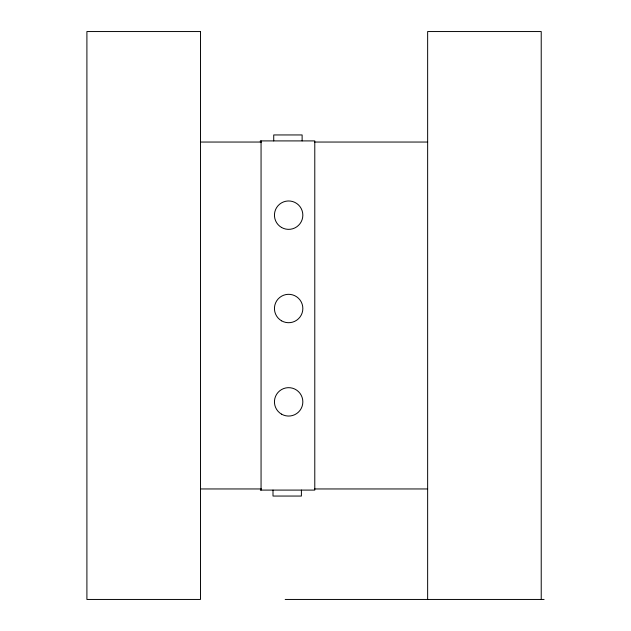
<?xml version="1.0" encoding="UTF-8"?>
<svg xmlns="http://www.w3.org/2000/svg" width="631" height="631" viewBox="0 0 631 631"><rect width="100%" height="100%" fill="white"/><g stroke="black" fill="none" stroke-linecap="round" stroke-linejoin="round"><path stroke-width="0.95" d="M200.484 142.046L261.455 142.046M314.553 142.046L427.644 142.046M200.484 488.954L261.455 488.954M314.553 488.954L427.644 488.954M260.343 490.09L314.782 490.09L314.782 140.91L260.343 140.91L260.343 142.046M285.188 599.45L544.096 599.45M541.224 599.45L541.224 31.55L427.644 31.55L427.644 599.45M302.123 140.91L302.123 134.947L273.728 134.947L273.728 140.91M301.397 490.09L301.397 496.053L273.002 496.053L273.002 490.09M261.06 140.91L261.06 490.09M200.484 31.55L86.904 31.55L86.904 599.45L200.484 599.45L200.484 31.55M281.544 414.157A14.197 14.197 0 0 0 302.841 401.86A14.197 14.197 0 0 0 281.544 389.564A14.197 14.197 0 0 0 281.544 414.157M281.544 227.46A14.197 14.197 0 0 0 302.841 215.163A14.197 14.197 0 0 0 281.544 202.866A14.197 14.197 0 0 0 281.544 227.46M281.544 320.808A14.197 14.197 0 0 0 302.841 308.512A14.197 14.197 0 0 0 281.544 296.215A14.197 14.197 0 0 0 281.544 320.808"/></g></svg>
